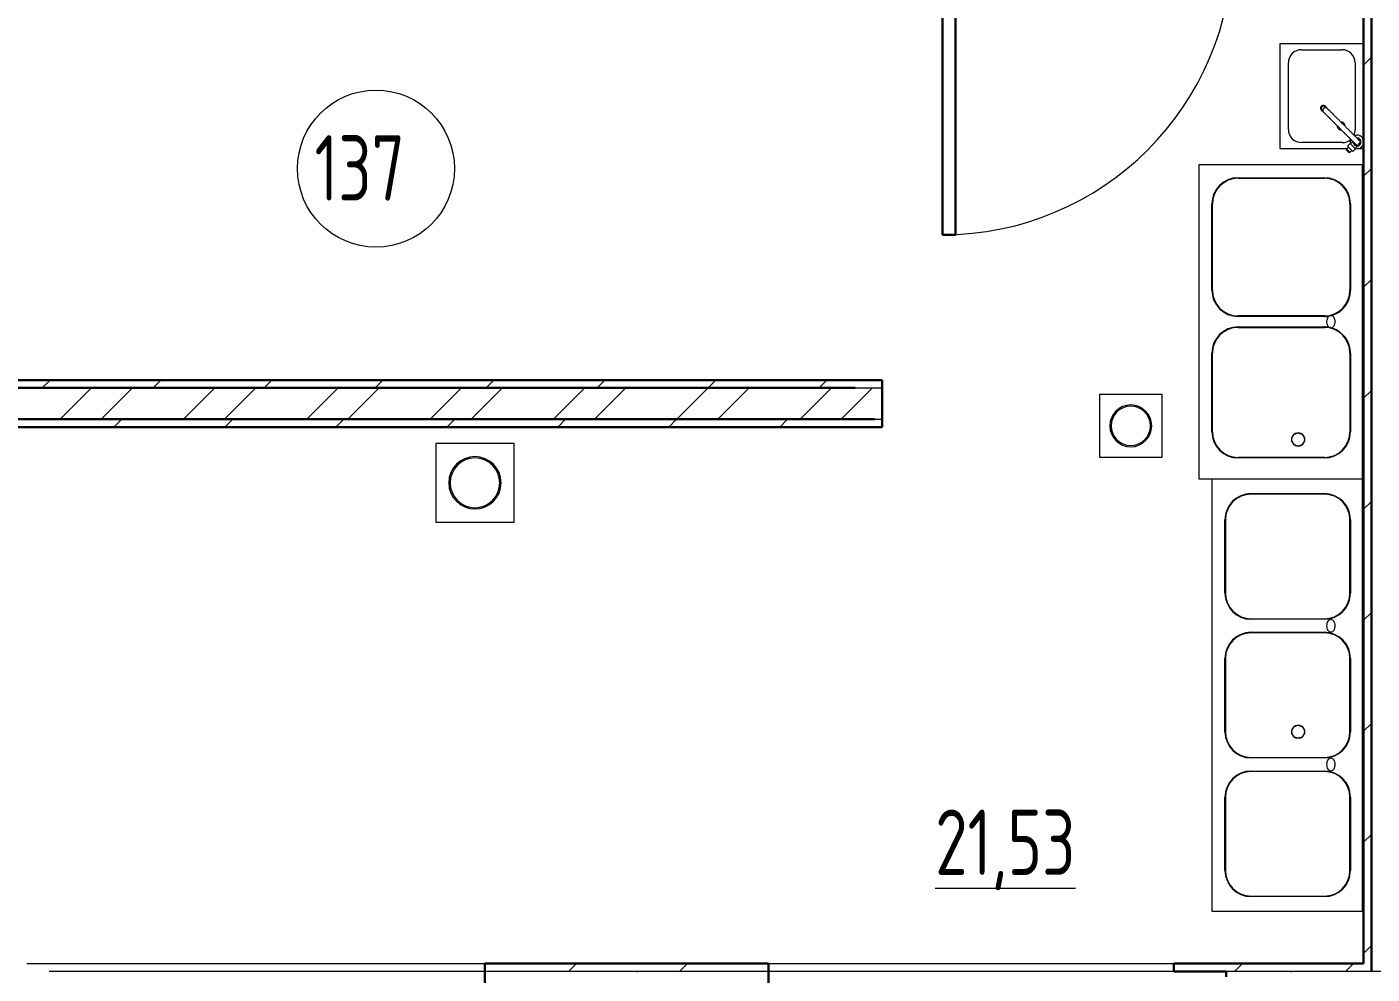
# Model space of a CAD drawing. Header units: millimetres. Extents: x -259809 to 472825, y -397243 to 31861.
# Drawn here: x -12891 to -7748, y -337242 to -333623 of the extents above; entities that cross this region are included whole.
import ezdxf

# ---------------------------------------------------------------- set-up
doc = ezdxf.new("R2010")
doc.units = ezdxf.units.MM
doc.linetypes.add('ADSK_Линия сетки', pattern=[25, 20, -2.5, 0, -2.5])
for name, color, linetype, lineweight in [('Двери', 252, 'Continuous', 9), ('Марки помещений', 252, 'Continuous', 20), ('Обобщенные модели', 252, 'Continuous', 18), ('Оси', 252, 'Continuous', 9), ('Сантехника', 252, 'Continuous', 18), ('Стены внутренние', 252, 'Continuous', 18), ('Стены наружные', 252, 'Continuous', 18), ('Стены штриховка', 7, 'Continuous', 9)]:
    doc.layers.add(name, color=color, linetype=linetype, lineweight=lineweight)
doc.styles.add('GOST Common_3', font='', dxfattribs={"height": 3.5})
doc.styles.get('GOST Common_3').set_extended_font_data('GOST 2.304 type A')

# ---------------------------------------------------------------- blocks, each defined once
blk = doc.blocks.new('1 этаж')
at = {"layer": 'Двери', "color": 251, "lineweight": 30, "true_color": 0x636466}
for p, q in [((-9390.8, 19379.7), (-9390.8, 18269.7)), ((-9340.8, 18269.7), (-9340.8, 19379.7)), ((-9390.8, 18269.7), (-9340.8, 18269.7))]:
    blk.add_line(p, q, dxfattribs=at)
at = {"layer": 'Двери', "color": 251, "true_color": 0x636466}
blk.add_arc((-9390.8, 19379.7), 1110, 270, 0, dxfattribs=at)
at = {"layer": 'Марки помещений', "color": 251, "true_color": 0x636466}
blk.add_circle((-11556.4, 18522.7), 300, dxfattribs=at)
at = {"layer": 'Обобщенные модели', "color": 251, "lineweight": 9, "true_color": 0x636466}
for p, q in [((-8054.6, 17480.3), (-8054.6, 17495.1)), ((-8054.2, 17495.9), (-8045.9, 17507.3)), ((-8044.9, 17508.1), (-8030.8, 17512.7)), ((-8030.8, 17512.7), (-8016.7, 17508.1)), ((-8015.7, 17507.3), (-8007.4, 17495.9)), ((-8007, 17495.1), (-8007, 17480.3)), ((-8045.9, 17468), (-8054.2, 17479.5)), ((-8030.8, 17462.7), (-8044.9, 17467.3)), ((-8016.7, 17467.3), (-8030.8, 17462.7)), ((-8007.4, 17479.5), (-8015.7, 17468)), ((-8054.6, 16363.3), (-8054.6, 16378.1)), ((-8054.2, 16378.9), (-8045.9, 16390.3)), ((-8045.9, 16351), (-8054.2, 16362.5)), ((-8044.9, 16391.1), (-8030.8, 16395.7)), ((-8030.8, 16395.7), (-8016.7, 16391.1)), ((-8015.7, 16390.3), (-8007.4, 16378.9)), ((-8007.4, 16362.5), (-8015.7, 16351)), ((-8007, 16378.1), (-8007, 16363.3)), ((-8030.8, 16345.7), (-8044.9, 16350.3)), ((-8016.7, 16350.3), (-8030.8, 16345.7))]:
    blk.add_line(p, q, dxfattribs=at)
for start, end in [(165, 171.9745), (165, 171.9745), (165, 171.9745), (98.0255, 105), (98.0255, 105), (98.0255, 105), (60, 65.3352), (60, 65.3352), (60, 65.3352), (24.6648, 30), (24.6648, 30), (24.6648, 30), (345, 351.9745), (345, 351.9745), (345, 351.9745), (278.0255, 285), (278.0255, 285), (278.0255, 285), (311.1897, 318.8103), (311.1897, 318.8103), (311.1897, 318.8103)]:
    blk.add_arc((-7805.8, 18624.7), 25, start, end, dxfattribs=at)
at = {"layer": 'Оси', "color": 251, "linetype": 'ADSK_Линия сетки', "ltscale": 100, "true_color": 0x636466}
blk.add_line((-805.8, 15454.7), (-72528.1, 15454.7), dxfattribs=at)
at = {"layer": 'Сантехника', "color": 251, "true_color": 0x636466}
for p, q in [((-7780.8, 18999.7), (-8100.8, 18999.7)), ((-8100.8, 18999.7), (-8100.8, 18599.7)), ((-8018.3, 18977.2), (-7863.3, 18977.2)), ((-8068.3, 18672.2), (-8068.3, 18927.2)), ((-7813.3, 18927.2), (-7813.3, 18672.2)), ((-7942.6, 18746.1), (-7940.8, 18744.3)), ((-7940, 18744.8), (-7933.9, 18738.6)), ((-7925.4, 18759.7), (-7927.2, 18761.5)), ((-7919.8, 18752.8), (-7925.9, 18758.9)), ((-7863.3, 18622.2), (-8018.3, 18622.2)), ((-7831.9, 18618.3), (-7841.8, 18608.4)), ((-7822, 18608.4), (-7831.9, 18618.3)), ((-7822, 18626.9), (-7831.2, 18617.7)), ((-8100.8, 18599.7), (-7841.8, 18599.7)), ((-7847.7, 18594.1), (-7846.8, 18595)), ((-7836.4, 18582.8), (-7847.7, 18594.1)), ((-7847, 18594.8), (-7844.7, 18597.1)), ((-7847, 18594.8), (-7835.7, 18583.5)), ((-7838.3, 18604.9), (-7845.4, 18597.8)), ((-7844.6, 18596.9), (-7845.4, 18597.8)), ((-7844.7, 18597.1), (-7833.4, 18585.8)), ((-7831.9, 18598.5), (-7841.8, 18608.4)), ((-7835.5, 18583.7), (-7836.4, 18582.8)), ((-7833.4, 18585.8), (-7835.7, 18583.5)), ((-7832.7, 18585.1), (-7833.6, 18585.9)), ((-7832.7, 18585.1), (-7825.6, 18592.2)), ((-7822, 18588.6), (-7831.9, 18598.5)), ((-7812.1, 18598.5), (-7822, 18608.4)), ((-7822, 18588.6), (-7812.1, 18598.5)), ((-7812.8, 18599.2), (-7799.9, 18612.1)), ((-7805.3, 18599.7), (-7780.8, 18599.7)), ((-8410.8, 18537.7), (-8410.8, 17337.7)), ((-7785.8, 18537.7), (-8410.8, 18537.7)), ((-7785.8, 18537.7), (-7785.8, 17337.7)), ((-7785.8, 18537.7), (-7780.8, 18537.7)), ((-8260.8, 18487.7), (-7930.8, 18487.7)), ((-8260.8, 18485.7), (-7930.8, 18485.7)), ((-8360.8, 18057.7), (-8360.8, 18387.7)), ((-8358.8, 18057.7), (-8358.8, 18387.7)), ((-7832.8, 18387.7), (-7832.8, 18057.7)), ((-7830.8, 18387.7), (-7830.8, 18057.7)), ((-7930.8, 17959.7), (-8260.8, 17959.7)), ((-7930.8, 17957.7), (-8260.8, 17957.7)), ((-8260.8, 17917.7), (-7930.8, 17917.7)), ((-8260.8, 17915.7), (-7930.8, 17915.7)), ((-8360.8, 17517), (-8360.8, 17817.7)), ((-8358.8, 17517), (-8358.8, 17817.7)), ((-7832.8, 17817.7), (-7832.8, 17517)), ((-7830.8, 17817.7), (-7830.8, 17517)), ((-8550.8, 17659.7), (-8790.8, 17659.7)), ((-8790.8, 17659.7), (-8790.8, 17419.7)), ((-8550.8, 17419.7), (-8550.8, 17659.7)), ((-11328, 17472), (-11328, 17172)), ((-11028, 17472), (-11328, 17472)), ((-11028, 17172), (-11028, 17472)), ((-8790.8, 17419.7), (-8550.8, 17419.7)), ((-7930.8, 17419), (-8260.8, 17419)), ((-7930.8, 17417), (-8260.8, 17417)), ((-8410.8, 17337.7), (-7785.8, 17337.7)), ((-8360.8, 17335.7), (-8360.8, 15685.7)), ((-7785.8, 17335.7), (-8360.8, 17335.7)), ((-7780.8, 17337.7), (-7785.8, 17337.7)), ((-7785.8, 17335.7), (-7785.8, 15685.7)), ((-7785.8, 17335.7), (-7780.8, 17335.7)), ((-8210.8, 17280.7), (-7930.8, 17280.7)), ((-7930.8, 17278.7), (-8210.8, 17278.7)), ((-8310.8, 16900.7), (-8310.8, 17180.7)), ((-8308.8, 17180.7), (-8308.8, 16900.7)), ((-7832.8, 16900.7), (-7832.8, 17180.7)), ((-7830.8, 17180.7), (-7830.8, 16900.7)), ((-11328, 17172), (-11028, 17172)), ((-8210.8, 16802.7), (-7930.8, 16802.7)), ((-7930.8, 16800.7), (-8210.8, 16800.7)), ((-8210.8, 16750.7), (-7930.8, 16750.7)), ((-7930.8, 16748.7), (-8210.8, 16748.7)), ((-8310.8, 16370.7), (-8310.8, 16650.7)), ((-8308.8, 16650.7), (-8308.8, 16370.7)), ((-7832.8, 16370.7), (-7832.8, 16650.7)), ((-7830.8, 16650.7), (-7830.8, 16370.7)), ((-8210.8, 16272.7), (-7930.8, 16272.7)), ((-7930.8, 16270.7), (-8210.8, 16270.7)), ((-8210.8, 16220.7), (-7930.8, 16220.7)), ((-7930.8, 16218.7), (-8210.8, 16218.7)), ((-8310.8, 15840.7), (-8310.8, 16120.7)), ((-8308.8, 16120.7), (-8308.8, 15840.7)), ((-7832.8, 15840.7), (-7832.8, 16120.7)), ((-7830.8, 16120.7), (-7830.8, 15840.7)), ((-8210.8, 15742.7), (-7930.8, 15742.7)), ((-7930.8, 15740.7), (-8210.8, 15740.7)), ((-8360.8, 15685.7), (-7785.8, 15685.7)), ((-7780.8, 15685.7), (-7785.8, 15685.7))]:
    blk.add_line(p, q, dxfattribs=at)
at = {"layer": 'Сантехника', "color": 251, "true_color": 0x636466, "flags": 128}
for points in [[(-7933.9, 18738.6), (-7933.5, 18738.2), (-7933, 18737.7), (-7932.4, 18737.1), (-7931.6, 18736.4), (-7930.8, 18735.6), (-7930, 18734.7), (-7929, 18733.7), (-7927.9, 18732.6), (-7926.7, 18731.5), (-7925.5, 18730.2), (-7924.2, 18728.9), (-7922.8, 18727.5), (-7921.3, 18726), (-7919.7, 18724.5), (-7918.1, 18722.8), (-7916.4, 18721.1), (-7914.6, 18719.4), (-7912.8, 18717.5), (-7910.9, 18715.6), (-7908.9, 18713.7), (-7906.9, 18711.7), (-7904.8, 18709.6), (-7902.7, 18707.5), (-7900.6, 18705.3), (-7898.4, 18703.1), (-7896.1, 18700.8), (-7893.8, 18698.6), (-7891.5, 18696.2), (-7889.2, 18693.9), (-7886.8, 18691.5), (-7884.4, 18689.2), (-7882, 18686.7), (-7879.6, 18684.3), (-7877.2, 18681.9), (-7874.7, 18679.5), (-7872.3, 18677), (-7869.9, 18674.6), (-7867.4, 18672.2), (-7865, 18669.8), (-7862.6, 18667.4), (-7860.2, 18665), (-7857.9, 18662.6), (-7855.5, 18660.3), (-7853.2, 18658), (-7850.9, 18655.7), (-7848.7, 18653.4), (-7846.5, 18651.2), (-7844.3, 18649.1), (-7842.2, 18647), (-7840.2, 18644.9), (-7838.2, 18642.9), (-7836.2, 18641), (-7834.3, 18639.1), (-7832.5, 18637.3), (-7830.8, 18635.5), (-7829.1, 18633.8), (-7827.5, 18632.2), (-7825.9, 18630.7), (-7824.4, 18629.2), (-7823.1, 18627.8), (-7821.7, 18626.5), (-7820.5, 18625.3), (-7819.4, 18624.1), (-7818.3, 18623.1), (-7817.4, 18622.1), (-7816.5, 18621.2), (-7815.7, 18620.5), (-7815, 18619.8), (-7814.4, 18619.2), (-7813.9, 18618.7), (-7813.5, 18618.3), (-7813.2, 18618), (-7813, 18617.7), (-7812.9, 18617.6), (-7812.9, 18617.6)], [(-7798.7, 18631.8), (-7798.8, 18631.8), (-7798.9, 18631.9), (-7799.2, 18632.2), (-7799.5, 18632.5), (-7799.9, 18633), (-7800.5, 18633.5), (-7801.1, 18634.1), (-7801.8, 18634.8), (-7802.6, 18635.7), (-7803.5, 18636.6), (-7804.5, 18637.6), (-7805.6, 18638.6), (-7806.8, 18639.8), (-7808, 18641.1), (-7809.4, 18642.4), (-7810.8, 18643.8), (-7812.3, 18645.3), (-7813.8, 18646.9), (-7815.5, 18648.5), (-7817.2, 18650.2), (-7819, 18652), (-7820.8, 18653.8), (-7822.7, 18655.8), (-7824.7, 18657.7), (-7826.7, 18659.7), (-7828.8, 18661.8), (-7830.9, 18663.9), (-7833.1, 18666.1), (-7835.3, 18668.3), (-7837.6, 18670.6), (-7839.8, 18672.9), (-7842.2, 18675.2), (-7844.5, 18677.5), (-7846.9, 18679.9), (-7849.3, 18682.3), (-7851.7, 18684.7), (-7854.1, 18687.1), (-7856.5, 18689.5), (-7859, 18692), (-7861.4, 18694.4), (-7863.8, 18696.8), (-7866.2, 18699.3), (-7868.7, 18701.7), (-7871.1, 18704.1), (-7873.4, 18706.5), (-7875.8, 18708.8), (-7878.1, 18711.2), (-7880.4, 18713.5), (-7882.7, 18715.7), (-7884.9, 18718), (-7887.1, 18720.2), (-7889.3, 18722.3), (-7891.4, 18724.4), (-7893.4, 18726.5), (-7895.4, 18728.5), (-7897.4, 18730.4), (-7899.3, 18732.3), (-7901.1, 18734.1), (-7902.8, 18735.8), (-7904.5, 18737.5), (-7906.1, 18739.1), (-7907.6, 18740.7), (-7909.1, 18742.1), (-7910.5, 18743.5), (-7911.8, 18744.8), (-7913, 18746), (-7914.1, 18747.1), (-7915.2, 18748.2), (-7916.1, 18749.1), (-7917, 18750), (-7917.7, 18750.8), (-7918.4, 18751.4), (-7919, 18752), (-7919.5, 18752.5), (-7919.8, 18752.8)], [(-7913.4, 17916.2), (-7915.7, 17918.9), (-7917.7, 17922.4), (-7919.2, 17926.3), (-7920.2, 17930.7), (-7920.7, 17935.3), (-7920.7, 17940), (-7920.2, 17944.7), (-7919.2, 17949), (-7917.7, 17953), (-7915.7, 17956.4), (-7913.4, 17959.2)], [(-7902.1, 17961.9), (-7899.4, 17960.3), (-7897, 17957.9), (-7894.9, 17954.8), (-7893.1, 17951.1), (-7891.9, 17946.9), (-7891.1, 17942.4), (-7890.8, 17937.7), (-7891.1, 17933), (-7891.9, 17928.5), (-7893.1, 17924.3), (-7894.9, 17920.6), (-7897, 17917.5), (-7899.4, 17915.1), (-7902.1, 17913.5)], [(-7905.8, 16750.7), (-7908.7, 16751.2), (-7911.5, 16752.6), (-7914.1, 16754.9), (-7916.4, 16758), (-7918.3, 16761.8), (-7919.7, 16766.1), (-7920.5, 16770.8), (-7920.8, 16775.7), (-7920.5, 16780.6), (-7919.7, 16785.3), (-7918.3, 16789.6), (-7916.4, 16793.4), (-7914.1, 16796.5), (-7911.5, 16798.8), (-7908.7, 16800.2), (-7905.8, 16800.7)], [(-7905.8, 16800.7), (-7902.9, 16800.2), (-7900.1, 16798.8), (-7897.5, 16796.5), (-7895.2, 16793.4), (-7893.3, 16789.6), (-7891.9, 16785.3), (-7891.1, 16780.6), (-7890.8, 16775.7), (-7891.1, 16770.8), (-7891.9, 16766.1), (-7893.3, 16761.8), (-7895.2, 16758), (-7897.5, 16754.9), (-7900.1, 16752.6), (-7902.9, 16751.2), (-7905.8, 16750.7)], [(-7905.8, 16220.7), (-7908.7, 16221.2), (-7911.5, 16222.6), (-7914.1, 16224.9), (-7916.4, 16228), (-7918.3, 16231.8), (-7919.7, 16236.1), (-7920.5, 16240.8), (-7920.8, 16245.7), (-7920.5, 16250.6), (-7919.7, 16255.3), (-7918.3, 16259.6), (-7916.4, 16263.4), (-7914.1, 16266.5), (-7911.5, 16268.8), (-7908.7, 16270.2), (-7905.8, 16270.7)], [(-7905.8, 16270.7), (-7902.9, 16270.2), (-7900.1, 16268.8), (-7897.5, 16266.5), (-7895.2, 16263.4), (-7893.3, 16259.6), (-7891.9, 16255.3), (-7891.1, 16250.6), (-7890.8, 16245.7), (-7891.1, 16240.8), (-7891.9, 16236.1), (-7893.3, 16231.8), (-7895.2, 16228), (-7897.5, 16224.9), (-7900.1, 16222.6), (-7902.9, 16221.2), (-7905.8, 16220.7)]]:
    blk.add_lwpolyline(points, dxfattribs=at)
at = {"layer": 'Сантехника', "color": 251, "true_color": 0x636466}
for centre, radius, start, end in [((-8018.3, 18927.2), 50, 90, 180), ((-7863.3, 18927.2), 50, 0, 90), ((-8018.3, 18672.2), 50, 180, 270), ((-7866.7, 18685.6), 15, 172.2804, 180), ((-7866.7, 18685.6), 15, 180, 277.3859), ((-7866.7, 18685.6), 15, 0, 97.7177), ((-7866.7, 18685.6), 15, 352.6148, 0), ((-7863.3, 18672.2), 50, 334.8556, 0), ((-7863.3, 18672.2), 50, 270, 311.8058), ((-7805.8, 18624.7), 26, 158.0827, 194.3766), ((-7805.8, 18624.7), 15, 180, 225), ((-7805.8, 18624.7), 12.5, 192.9283, 225), ((-7805.8, 18624.7), 15, 225, 45), ((-7805.8, 18624.7), 26, 45, 111.9173), ((-7805.8, 18624.7), 12.5, 225, 45), ((-7805.8, 18624.7), 10, 213.5196, 255), ((-7805.8, 18624.7), 26, 255.6234, 358.713), ((-7805.8, 18624.7), 15, 45, 90), ((-7805.8, 18624.7), 12.5, 45, 77.0717), ((-7805.8, 18624.7), 10, 300, 315), ((-7805.8, 18624.7), 10, 15, 56.4804), ((-7805.8, 18624.7), 10, 315, 330), ((-7805.8, 18624.7), 26, 12.5447, 45), ((-8260.8, 18387.7), 100, 90, 180), ((-8260.8, 18387.7), 98, 90, 180), ((-7930.8, 18387.7), 100, 0, 90), ((-7930.8, 18387.7), 98, 0, 90), ((-8260.8, 18057.7), 100, 180, 270), ((-8260.8, 18057.7), 98, 180, 270), ((-7930.8, 18057.7), 98, 270, 0), ((-7930.8, 18057.7), 100, 286.6954, 0), ((-7930.8, 18057.7), 100, 346.2162, 0), ((-7930.8, 18057.7), 100, 318.0756, 327.3254), ((-7930.8, 18057.7), 100, 332.3085, 341.8484), ((-7930.8, 18057.7), 100, 270, 299.5135), ((-7930.8, 18057.7), 100, 270, 280.0002), ((-7930.8, 18057.7), 100, 302.4383, 313.3296), ((-8260.8, 17817.7), 100, 90, 180), ((-8260.8, 17817.7), 98, 90, 180), ((-7930.8, 17817.7), 100, 79.9998, 90), ((-7930.8, 17817.7), 98, 0, 90), ((-7930.8, 17817.7), 100, 73.3046, 79.9998), ((-7930.8, 17817.7), 100, 0, 73.3046), ((-8670.8, 17539.7), 80, 0, 180), ((-8670.8, 17539.7), 75, 0, 180), ((-8670.8, 17539.7), 75, 109.9712, 115.0288), ((-8670.8, 17539.7), 75, 64.9712, 70.0288), ((-8670.8, 17539.7), 80, 180, 0), ((-8670.8, 17539.7), 75, 180, 0), ((-8670.8, 17539.7), 75, 154.9712, 160.0288), ((-8670.8, 17539.7), 75, 19.9712, 25.0288), ((-8670.8, 17539.7), 75, 199.9712, 205.0288), ((-8670.8, 17539.7), 75, 334.9712, 340.0288), ((-8260.8, 17517), 100, 180, 270), ((-8260.8, 17517), 98, 180, 270), ((-8030.8, 17487.7), 25, 90, 270), ((-8030.8, 17487.7), 25, 270, 90), ((-7930.8, 17517), 100, 270, 0), ((-7930.8, 17517), 98, 270, 0), ((-8670.8, 17539.7), 75, 244.9712, 250.0288), ((-8670.8, 17539.7), 75, 289.9712, 295.0288), ((-11178, 17322), 100, 90, 270), ((-11178, 17322), 95, 90, 270), ((-11178, 17322), 95, 126.6454, 132.023), ((-11178, 17322), 95, 107.977, 113.3546), ((-11178, 17322), 100, 270, 90), ((-11178, 17322), 95, 270, 90), ((-11178, 17322), 95, 66.6454, 72.023), ((-11178, 17322), 95, 47.977, 53.3546), ((-11178, 17322), 95, 167.977, 173.3546), ((-11178, 17322), 95, 6.6454, 12.023), ((-11178, 17322), 95, 186.6454, 192.023), ((-11178, 17322), 95, 347.977, 353.3546), ((-8210.8, 17180.7), 100, 90, 180), ((-7930.8, 17180.7), 100, 0, 90), ((-11178, 17322), 95, 227.977, 233.3546), ((-11178, 17322), 95, 246.6454, 252.023), ((-11178, 17322), 95, 287.977, 293.3546), ((-11178, 17322), 95, 306.6454, 312.023), ((-8210.8, 17180.7), 98, 90, 180), ((-7930.8, 17180.7), 98, 0, 90), ((-8210.8, 16900.7), 100, 180, 270), ((-8210.8, 16900.7), 98, 180, 270), ((-7930.8, 16900.7), 100, 270, 0), ((-7930.8, 16900.7), 98, 270, 0), ((-8210.8, 16650.7), 100, 90, 180), ((-8210.8, 16650.7), 98, 90, 180), ((-7930.8, 16650.7), 100, 0, 90), ((-7930.8, 16650.7), 98, 0, 90), ((-8210.8, 16370.7), 100, 180, 270), ((-8210.8, 16370.7), 98, 180, 270), ((-8030.8, 16370.7), 25, 90, 270), ((-8030.8, 16370.7), 25, 270, 90), ((-7930.8, 16370.7), 98, 270, 0), ((-7930.8, 16370.7), 100, 270, 0), ((-8210.8, 16120.7), 100, 90, 180), ((-8210.8, 16120.7), 98, 90, 180), ((-7930.8, 16120.7), 100, 0, 90), ((-7930.8, 16120.7), 98, 0, 90), ((-8210.8, 15840.7), 100, 180, 270), ((-8210.8, 15840.7), 98, 180, 270), ((-7930.8, 15840.7), 98, 270, 0), ((-7930.8, 15840.7), 100, 270, 0)]:
    blk.add_arc(centre, radius, start, end, dxfattribs=at)
for centre, major_axis, start_param, end_param in [((-7934.9, 18753.8), (-7.7, -7.7), 4.712389, 6.673869), ((-7933.1, 18752), (-7.7, -7.7), 5.513272, 6.680258), ((-7933, 18751.8), (-7.07, -7.07), 4.974188, 5.497787), ((-7933, 18751.8), (-7.07, -7.07), 5.517864, 6.477608), ((-7934.9, 18753.8), (-7.7, -7.7), 2.750806, 4.712389), ((-7933.1, 18752), (-7.7, -7.7), 4.712389, 4.975198), ((-7933, 18751.8), (-7.07, -7.07), 4.712389, 4.954111), ((-7933.1, 18752), (-7.7, -7.7), 4.449578, 4.712389), ((-7933, 18751.8), (-7.07, -7.07), 4.470667, 4.712389), ((-7933, 18751.8), (-7.07, -7.07), 3.926991, 4.45059), ((-7933.1, 18752), (-7.7, -7.7), 2.744374, 3.91149), ((-7933, 18751.8), (-7.07, -7.07), 2.94697, 3.906913)]:
    blk.add_ellipse(centre, major_axis=major_axis, ratio=0.971547, start_param=start_param, end_param=end_param, dxfattribs=at)
for points, knots in [([(-7933.8, 18752.7), (-7934.6, 18751.8), (-7936, 18749.9), (-7936.9, 18746.5), (-7936.6, 18743), (-7935.2, 18739.8), (-7933.1, 18737.8), (-7931.6, 18736.9), (-7931.1, 18736.7)], [-1, -1, -1, -1, -0.8888889, -0.7777778, -0.6666667, -0.5555556, -0.4444444, -0.3898544, -0.3898544, -0.3898544, -0.3898544]), ([(-7917.8, 18750), (-7918.1, 18750.5), (-7918.9, 18752), (-7921, 18754.1), (-7924.1, 18755.5), (-7927.6, 18755.8), (-7931, 18754.8), (-7933, 18753.5), (-7933.8, 18752.7)], [-0.6102501, -0.6102501, -0.6102501, -0.6102501, -0.5555556, -0.4444444, -0.3333333, -0.2222222, -0.1111111, 0, 0, 0, 0])]:
    blk.add_open_spline(points, degree=3, knots=knots, dxfattribs=at)
at = {"layer": 'Стены внутренние', "color": 251, "lineweight": 30, "true_color": 0x636466}
for p, q in [((-11140.8, 15454.7), (-11140.8, 14904.7)), ((-10055.8, 14904.7), (-10055.8, 15454.7)), ((-8305.8, 15454.7), (-8305.8, 15434.7))]:
    blk.add_line(p, q, dxfattribs=at)
at = {"layer": 'Стены внутренние', "color": 251, "true_color": 0x636466}
for p, q in [((-10055.8, 15454.7), (-11140.8, 15454.7)), ((-7750.8, 15454.7), (-8305.8, 15454.7))]:
    blk.add_line(p, q, dxfattribs=at)
at = {"layer": 'Стены наружные', "color": 251, "lineweight": 30, "true_color": 0x636466}
for p, q in [((-7750.8, 15454.7), (-7750.8, 19529.7)), ((-7780.8, 19349.7), (-7780.8, 15484.7)), ((-9620.8, 17714.7), (-13420.8, 17714.7)), ((-9620.8, 17534.7), (-9620.8, 17714.7)), ((-9725, 17684.7), (-13450.8, 17684.7)), ((-13450.8, 17564.7), (-9650.8, 17564.7)), ((-13420.8, 17534.7), (-9620.8, 17534.7)), ((-10055.8, 15484.7), (-11140.8, 15484.7)), ((-11140.8, 15484.7), (-11140.8, 15454.7)), ((-10055.8, 15454.7), (-10055.8, 15484.7)), ((-7780.8, 15484.7), (-8505.8, 15484.7)), ((-8505.8, 15484.7), (-8505.8, 15454.7)), ((-8505.8, 15454.7), (-8305.8, 15454.7))]:
    blk.add_line(p, q, dxfattribs=at)
at = {"layer": 'Стены наружные', "color": 251, "linetype": 'Continuous', "lineweight": 9, "true_color": 0x636466}
for p, q in [((-7780.8, 18918), (-7750.8, 18948)), ((-7780.8, 18493.7), (-7750.8, 18523.7)), ((-7780.8, 18069.5), (-7750.8, 18099.5)), ((-12832.5, 17684.7), (-12802.5, 17714.7)), ((-12408.2, 17684.7), (-12378.2, 17714.7)), ((-11984, 17684.7), (-11954, 17714.7)), ((-11559.7, 17684.7), (-11529.7, 17714.7)), ((-11135.4, 17684.7), (-11105.4, 17714.7)), ((-10711.2, 17684.7), (-10681.2, 17714.7)), ((-10286.9, 17684.7), (-10256.9, 17714.7)), ((-9862.7, 17684.7), (-9832.7, 17714.7)), ((-12763.7, 17564.7), (-12643.7, 17684.7)), ((-12606.5, 17564.7), (-12486.5, 17684.7)), ((-12292.2, 17564.7), (-12172.2, 17684.7)), ((-12135.1, 17564.7), (-12015.1, 17684.7)), ((-11820.8, 17564.7), (-11700.8, 17684.7)), ((-11663.6, 17564.7), (-11543.6, 17684.7)), ((-11349.3, 17564.7), (-11229.3, 17684.7)), ((-11192.2, 17564.7), (-11072.2, 17684.7)), ((-10877.8, 17564.7), (-10757.8, 17684.7)), ((-10720.7, 17564.7), (-10600.7, 17684.7)), ((-10406.4, 17564.7), (-10286.4, 17684.7)), ((-10249.2, 17564.7), (-10129.2, 17684.7)), ((-9934.9, 17564.7), (-9814.9, 17684.7)), ((-9777.8, 17564.7), (-9657.8, 17684.7)), ((-7780.8, 17645.2), (-7750.8, 17675.2)), ((-12558.2, 17534.7), (-12528.2, 17564.7)), ((-12134, 17534.7), (-12104, 17564.7)), ((-11709.7, 17534.7), (-11679.7, 17564.7)), ((-11285.4, 17534.7), (-11255.4, 17564.7)), ((-10861.2, 17534.7), (-10831.2, 17564.7)), ((-10436.9, 17534.7), (-10406.9, 17564.7)), ((-10012.7, 17534.7), (-9982.7, 17564.7)), ((-7780.8, 17221), (-7750.8, 17251)), ((-7780.8, 16796.7), (-7750.8, 16826.7)), ((-7780.8, 16372.4), (-7750.8, 16402.4)), ((-7780.8, 15948.2), (-7750.8, 15978.2)), ((-7780.8, 15523.9), (-7750.8, 15553.9)), ((-10819.9, 15454.7), (-10789.9, 15484.7)), ((-10395.6, 15454.7), (-10365.6, 15484.7)), ((-8274.3, 15454.7), (-8244.3, 15484.7)), ((-7850, 15454.7), (-7820, 15484.7))]:
    blk.add_line(p, q, dxfattribs=at)
at = {"layer": 'Стены наружные', "color": 251, "true_color": 0x636466}
for p, q in [((-12890.8, 15484.7), (-11140.8, 15484.7)), ((-10055.8, 15484.7), (-8505.8, 15484.7))]:
    blk.add_line(p, q, dxfattribs=at)
at = {"layer": 'Стены штриховка', "color": 251, "true_color": 0x636466}
for p, q in [((-9725, 17684.7), (-9620.8, 17684.7)), ((-9650.8, 17564.7), (-9620.8, 17564.7))]:
    blk.add_line(p, q, dxfattribs=at)
at = {"layer": 'Марки помещений', "color": 251, "true_color": 0x636466, "style": 'GOST Common_3', "width": 0.9}
for s, p in [('137', (-11791.3, 18400.4)), ('%%U21,53', (-9418.5, 15823.4))]:
    blk.add_text(s, height=250, dxfattribs=at).set_placement(p)

msp = doc.modelspace()

# ---------------------------------------------------------------- block references
msp.add_blockref('1 этаж', (0, -352686.9))

doc.saveas('drawing.dxf')
